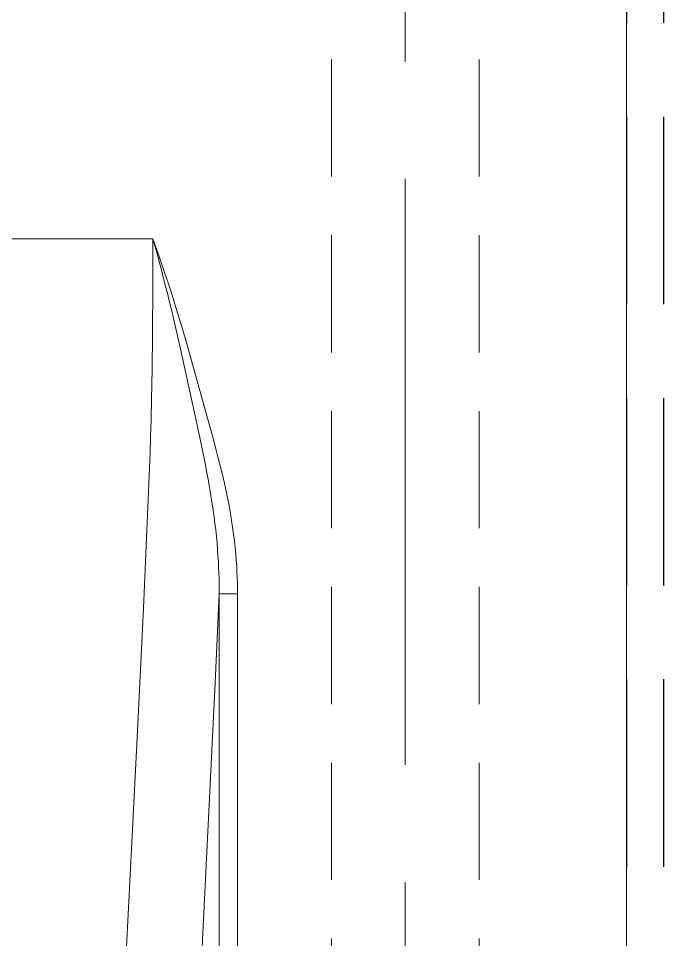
# Model space of a CAD drawing. Header units: inches. Extents: x 160917 to 162189, y -51061 to -50161.
# Drawn here: x 161603.47 to 161638.43, y -50515.87 to -50465.97 of the extents above; entities that cross this region are included whole.
import ezdxf

# ---------------------------------------------------------------- set-up
doc = ezdxf.new("R2010")
doc.units = ezdxf.units.IN
doc.header["$LTSCALE"] = 2
doc.header["$MEASUREMENT"] = 0
doc.linetypes.add('CENTER', pattern=[50.8, 31.75, -6.35, 6.35, -6.35])
doc.linetypes.add('HIDDEN', pattern=[9.525, 6.35, -3.175])
doc.layers.get('0').update_dxf_attribs({"linetype": 'CONTINUOUS'})
for name, color, linetype, lineweight in [('PRODUCT', 1, 'CONTINUOUS', 15), ('WR', 122, 'HIDDEN', 18), ('枕位', 75, 'CONTINUOUS', 15)]:
    doc.layers.add(name, color=color, linetype=linetype, lineweight=lineweight)

msp = doc.modelspace()

# ---------------------------------------------------------------- linework, layer by layer
at = {"color": 8, "linetype": 'HIDDEN', "ltscale": 0.8}
for p, q in [((161636.428, -50212.211), (161636.428, -50612.211)), ((161638.428, -50212.211), (161638.428, -50612.211))]:
    msp.add_line(p, q, dxfattribs=at)
at = {"layer": 'PRODUCT', "linetype": 'ByBlock'}
msp.add_line((161636.428, -50275.211), (161636.428, -50549.211), dxfattribs=at)
at = {"layer": 'WR', "linetype": 'HIDDEN', "ltscale": 0.5}
for p, q in [((161620.428, -50541.211), (161620.428, -50432.211)), ((161628.428, -50541.211), (161628.428, -50432.211))]:
    msp.add_line(p, q, dxfattribs=at)
at = {"layer": 'WR', "linetype": 'CENTER', "ltscale": 0.5}
msp.add_line((161624.428, -50557.211), (161624.428, -50432.211), dxfattribs=at)
at = {"layer": '枕位', "linetype": 'ByBlock', "ltscale": 0.3}
for p, q in [((161598.377, -50477.91), (161610.763, -50477.91)), ((161610.763, -50477.91), (161610.756, -50480.42)), ((161611.019, -50478.838), (161610.763, -50477.91)), ((161610.756, -50480.42), (161610.735, -50483.106)), ((161612.219, -50483.697), (161612.007, -50482.763)), ((161612.591, -50483.591), (161612.324, -50482.669)), ((161610.735, -50483.106), (161610.712, -50484.967)), ((161612.637, -50485.597), (161612.219, -50483.697)), ((161613.759, -50487.744), (161612.591, -50483.591)), ((161610.712, -50484.967), (161610.684, -50486.604)), ((161613.139, -50487.916), (161612.637, -50485.597)), ((161610.684, -50486.604), (161610.66, -50487.673)), ((161610.66, -50487.673), (161610.635, -50488.628)), ((161613.318, -50488.759), (161613.139, -50487.916)), ((161613.987, -50488.577), (161613.759, -50487.744)), ((161610.635, -50488.628), (161610.607, -50489.516)), ((161610.607, -50489.516), (161610.564, -50490.718)), ((161610.564, -50490.718), (161610.492, -50492.451)), ((161610.492, -50492.451), (161610.244, -50497.909)), ((161615.345, -50557.211), (161615.343, -50496.852)), ((161614.348, -50497.134), (161614.127, -50501.953)), ((161614.348, -50497.134), (161615.345, -50497.134)), ((161610.244, -50497.909), (161609.921, -50504.558)), ((161614.127, -50501.953), (161613.067, -50523.432)), ((161609.921, -50504.558), (161608.779, -50527.473))]:
    msp.add_line(p, q, dxfattribs=at)
for points in [[(161612.324, -50482.669), (161612.185, -50482.205), (161612.042, -50481.737), (161611.895, -50481.265), (161611.742, -50480.785), (161611.58, -50480.288), (161611.412, -50479.782), (161611.245, -50479.289), (161611.083, -50478.816), (161610.922, -50478.356), (161610.763, -50477.91)], [(161612.007, -50482.763), (161611.897, -50482.292), (161611.783, -50481.816), (161611.666, -50481.337), (161611.544, -50480.849), (161611.415, -50480.342), (161611.281, -50479.825), (161611.019, -50478.838)], [(161614.348, -50557.211), (161614.349, -50496.863), (161614.347, -50496.585), (161614.342, -50496.298), (161614.334, -50496.004), (161614.322, -50495.702), (161614.307, -50495.388), (161614.287, -50495.061), (161614.263, -50494.723), (161614.234, -50494.378), (161614.201, -50494.026), (161614.163, -50493.668), (161614.121, -50493.313), (161614.076, -50492.962), (161614.028, -50492.614), (161613.977, -50492.27), (161613.924, -50491.932), (161613.868, -50491.598), (161613.81, -50491.264), (161613.75, -50490.929), (161613.687, -50490.595), (161613.621, -50490.251), (161613.551, -50489.898), (161613.478, -50489.535), (161613.318, -50488.759)], [(161615.343, -50496.852), (161615.338, -50496.561), (161615.329, -50496.262), (161615.316, -50495.956), (161615.299, -50495.642), (161615.277, -50495.316), (161615.249, -50494.976), (161615.216, -50494.625), (161615.177, -50494.269), (161615.132, -50493.905), (161615.081, -50493.536), (161615.026, -50493.17), (161614.967, -50492.81), (161614.904, -50492.453), (161614.837, -50492.102), (161614.768, -50491.758), (161614.696, -50491.419), (161614.621, -50491.08), (161614.543, -50490.743), (161614.462, -50490.406), (161614.376, -50490.061), (161614.287, -50489.709), (161614.193, -50489.348), (161613.987, -50488.577)]]:
    msp.add_lwpolyline(points, dxfattribs=at)

doc.saveas('drawing.dxf')
